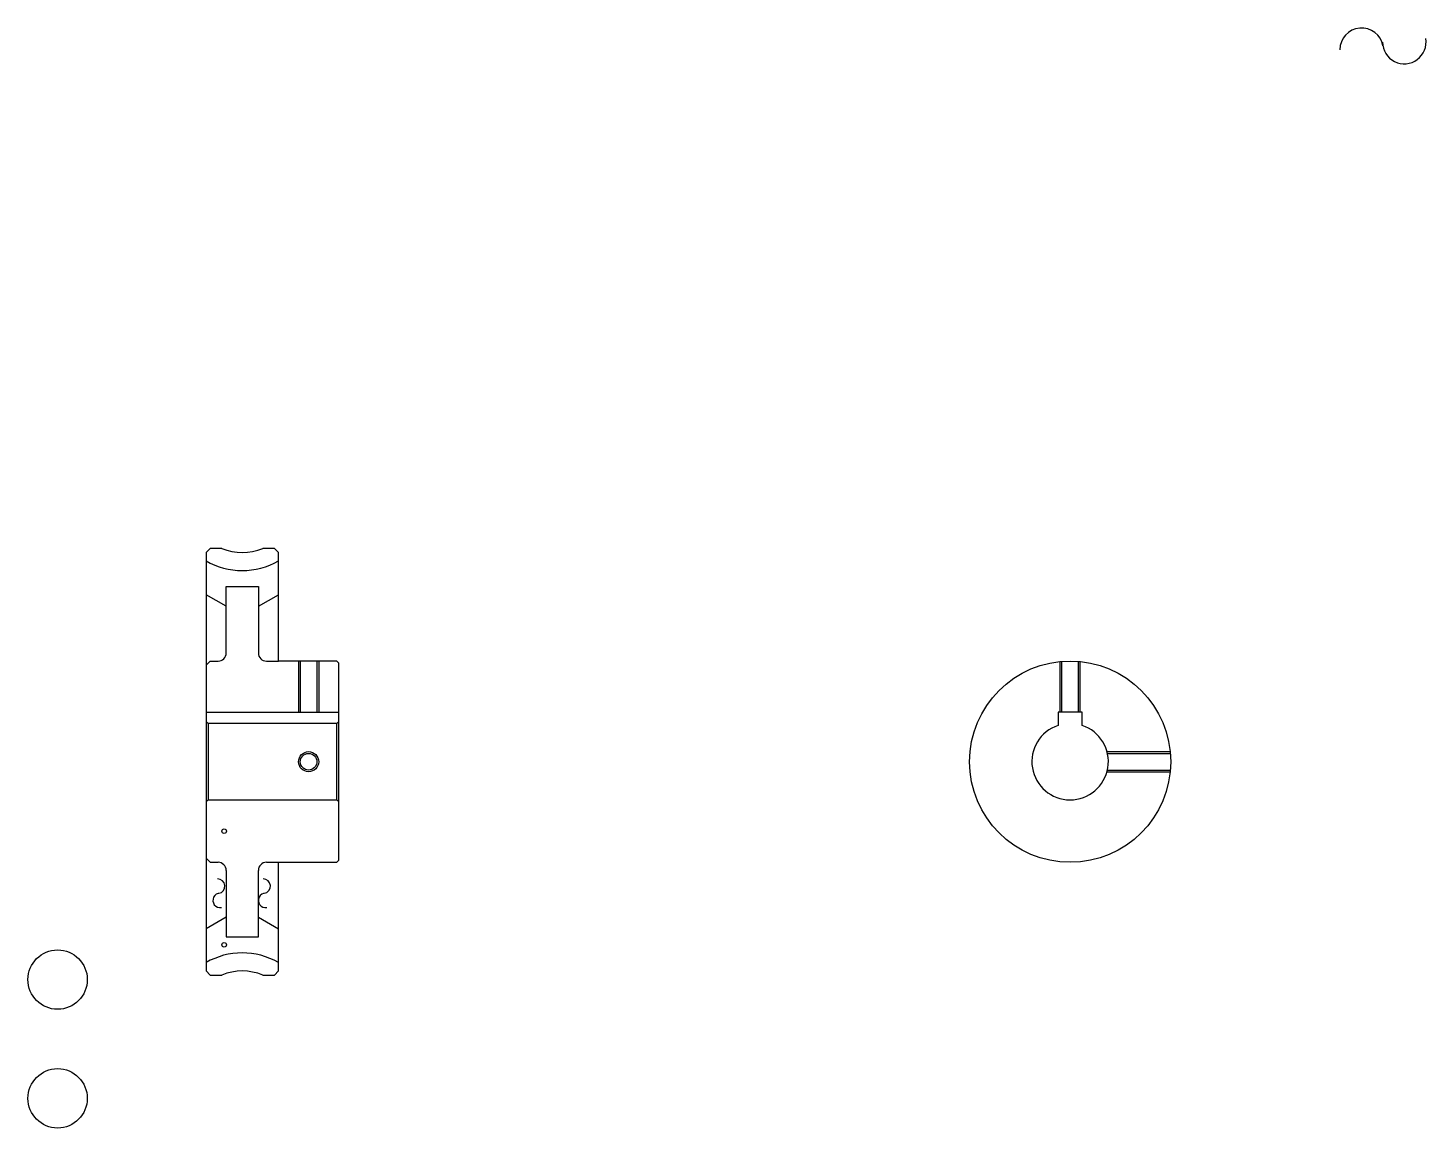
# Model space of a CAD drawing. Header units: metres. Extents: x 100 to 447, y 68 to 341.
import ezdxf

# ---------------------------------------------------------------- set-up
doc = ezdxf.new("R2010")
doc.units = ezdxf.units.M

msp = doc.modelspace()

# ---------------------------------------------------------------- linework, layer by layer
at = {"color": 4}
for p, q in [((156.866684, 202.686096), (156.866684, 186.186096)), ((148.866684, 197.799347), (143.866684, 200.686096)), ((156.866684, 197.799347), (161.866684, 200.686096)), ((158.866684, 184.186096), (161.866684, 184.186096)), ((143.866684, 171.486099), (176.866684, 171.486099)), ((176.866684, 169.186096), (176.366684, 168.686096)), ((143.866684, 149.186096), (144.366684, 149.686096)), ((176.866684, 149.186096), (176.366684, 149.686096)), ((156.866684, 115.686096), (156.866684, 132.186096)), ((158.866684, 134.186096), (161.866684, 134.186096)), ((148.866684, 120.572845), (143.866684, 117.686096)), ((156.866684, 120.572845), (161.866684, 117.686096))]:
    msp.add_line(p, q, dxfattribs=at)
for points in [[(147.76767, 212.186096), (144.866684, 212.186096), (143.866684, 211.186096), (143.866684, 149.186096)], [(157.965698, 106.186096), (160.866684, 106.186096), (161.866684, 107.186096), (161.866684, 134.186096), (176.366684, 134.186096), (176.866684, 134.686096), (176.866684, 183.686096), (176.366684, 184.186096), (161.866684, 184.186096), (161.866684, 211.186096), (160.866684, 212.186096), (157.965698, 212.186096)], [(148.866684, 186.186096), (148.866684, 202.686096), (156.866684, 202.686096)], [(143.866684, 183.186096), (144.866684, 184.186096), (146.866684, 184.186096)], [(166.866684, 184.186096), (166.866684, 171.486099)], [(167.301682, 184.186096), (167.301682, 171.486099)], [(171.431686, 184.186096), (171.431686, 171.486099)], [(171.866684, 184.186096), (171.866684, 171.486099)], [(356.14447, 171.486099), (356.14447, 184.060776)], [(356.579468, 171.486099), (356.579468, 184.100662)], [(360.709473, 171.486099), (360.709473, 184.100662)], [(361.14447, 171.486099), (361.14447, 184.060776)], [(361.64447, 168.199982), (361.64447, 171.486099), (355.64447, 171.486099), (355.64447, 168.199982)], [(143.866684, 169.186096), (144.366684, 168.686096), (144.366684, 149.686096), (176.366684, 149.686096), (176.366684, 168.686096), (144.366684, 168.686096)], [(367.809601, 161.686096), (383.519135, 161.686096)], [(367.917297, 161.251099), (383.559021, 161.251099)], [(367.809601, 156.686096), (383.519135, 156.686096)], [(367.917297, 157.121094), (383.559021, 157.121094)], [(143.866684, 149.186096), (143.866684, 107.186096), (144.866684, 106.186096), (147.76767, 106.186096)], [(143.866684, 135.186096), (144.866684, 134.186096), (146.866684, 134.186096)], [(148.866684, 132.186096), (148.866684, 115.686096), (156.866684, 115.686096)]]:
    msp.add_lwpolyline(points, dxfattribs=at)
for centre, radius in [((358.64447, 159.186096), 25), ((169.366684, 159.186096), 2.065)]:
    msp.add_circle(centre, radius, dxfattribs=at)
at = {"color": 7}
msp.add_circle((169.366684, 159.186096), 2.5, dxfattribs=at)
at = {"color": 5}
for centre, radius in [((148.366684, 141.936096), 0.553333), ((106.977798, 105.047211), 7.377778), ((148.366684, 113.686096), 0.553333), ((106.977798, 75.547211), 7.377778)]:
    msp.add_circle(centre, radius, dxfattribs=at)
at = {"color": 7}
for centre, radius, start, end in [((431.092773, 336.098511), 5.395, 10, 180), ((441.718872, 337.972168), 5.395, 180, 10), ((146.737625, 128.262756), 1.798333, 280, 90), ((158.057632, 128.262756), 1.798333, 280, 90), ((147.362183, 124.720734), 1.798333, 90, 280), ((158.68219, 124.720734), 1.798333, 90, 280)]:
    msp.add_arc(centre, radius, start, end, dxfattribs=at)
at = {"color": 4}
for centre, radius, start, end in [((152.866684, 224.686096), 13.5, 247.80839416, 292.19160389), ((152.866684, 224.686096), 18, 240.00000297, 299.99999703), ((146.866684, 186.186096), 2, 270, 0), ((158.866684, 186.186096), 2, 180, 270), ((358.64447, 159.186096), 9.5, 108.40848033, 71.59151967), ((146.866684, 132.186096), 2, 0, 90), ((158.866684, 132.186096), 2, 90, 180), ((152.866684, 93.686096), 18, 60.00000297, 119.99999703), ((152.866684, 93.686096), 13.5, 67.80839611, 112.19160584)]:
    msp.add_arc(centre, radius, start, end, dxfattribs=at)

doc.saveas('drawing.dxf')
